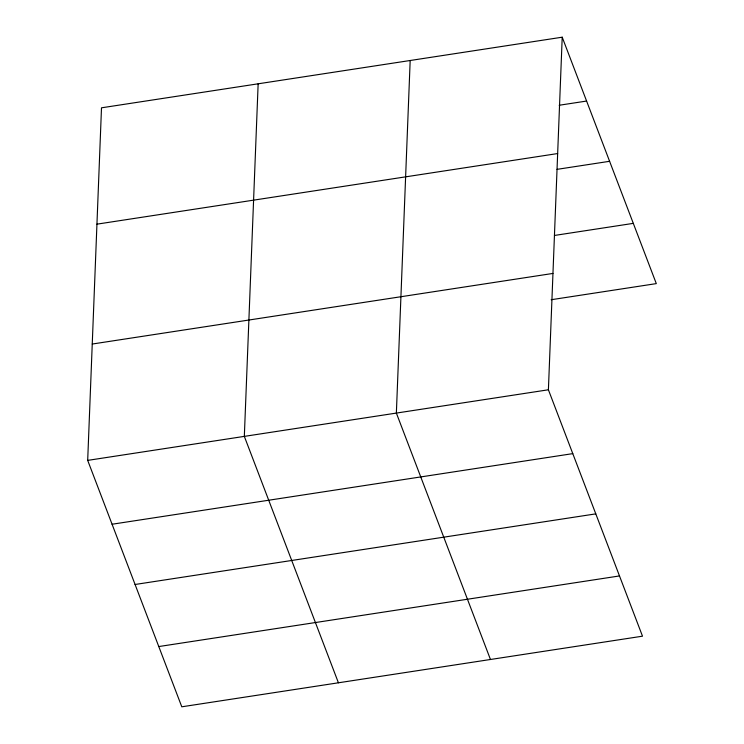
<?xml version="1.0" encoding="UTF-8"?>
<svg xmlns="http://www.w3.org/2000/svg" width="744" height="744" viewBox="0 0 744 744"><rect width="100%" height="100%" fill="white"/><g stroke="black" fill="none" stroke-linecap="round" stroke-linejoin="round"><path stroke-width="1.12" d="M562.213 37.2L548.402 389.782L642.5 636.185L181.787 706.8L87.69 460.387L101.5 107.815L562.213 37.2L656.31 283.613L551.146 299.73M258.149 83.802L244.33 436.384L338.427 682.797M410.177 60.506L396.366 413.078L490.463 659.491M559.163 105.257L586.598 101.054M96.943 224.158L557.656 153.552M557.024 169.353L609.606 161.299M554.429 235.457L633.302 223.367M92.247 344.035L552.959 273.429M87.69 460.387L548.402 389.782M112.074 524.241L572.787 453.626M135.073 584.486L595.786 513.871M158.779 646.555L619.492 575.94"/></g></svg>
